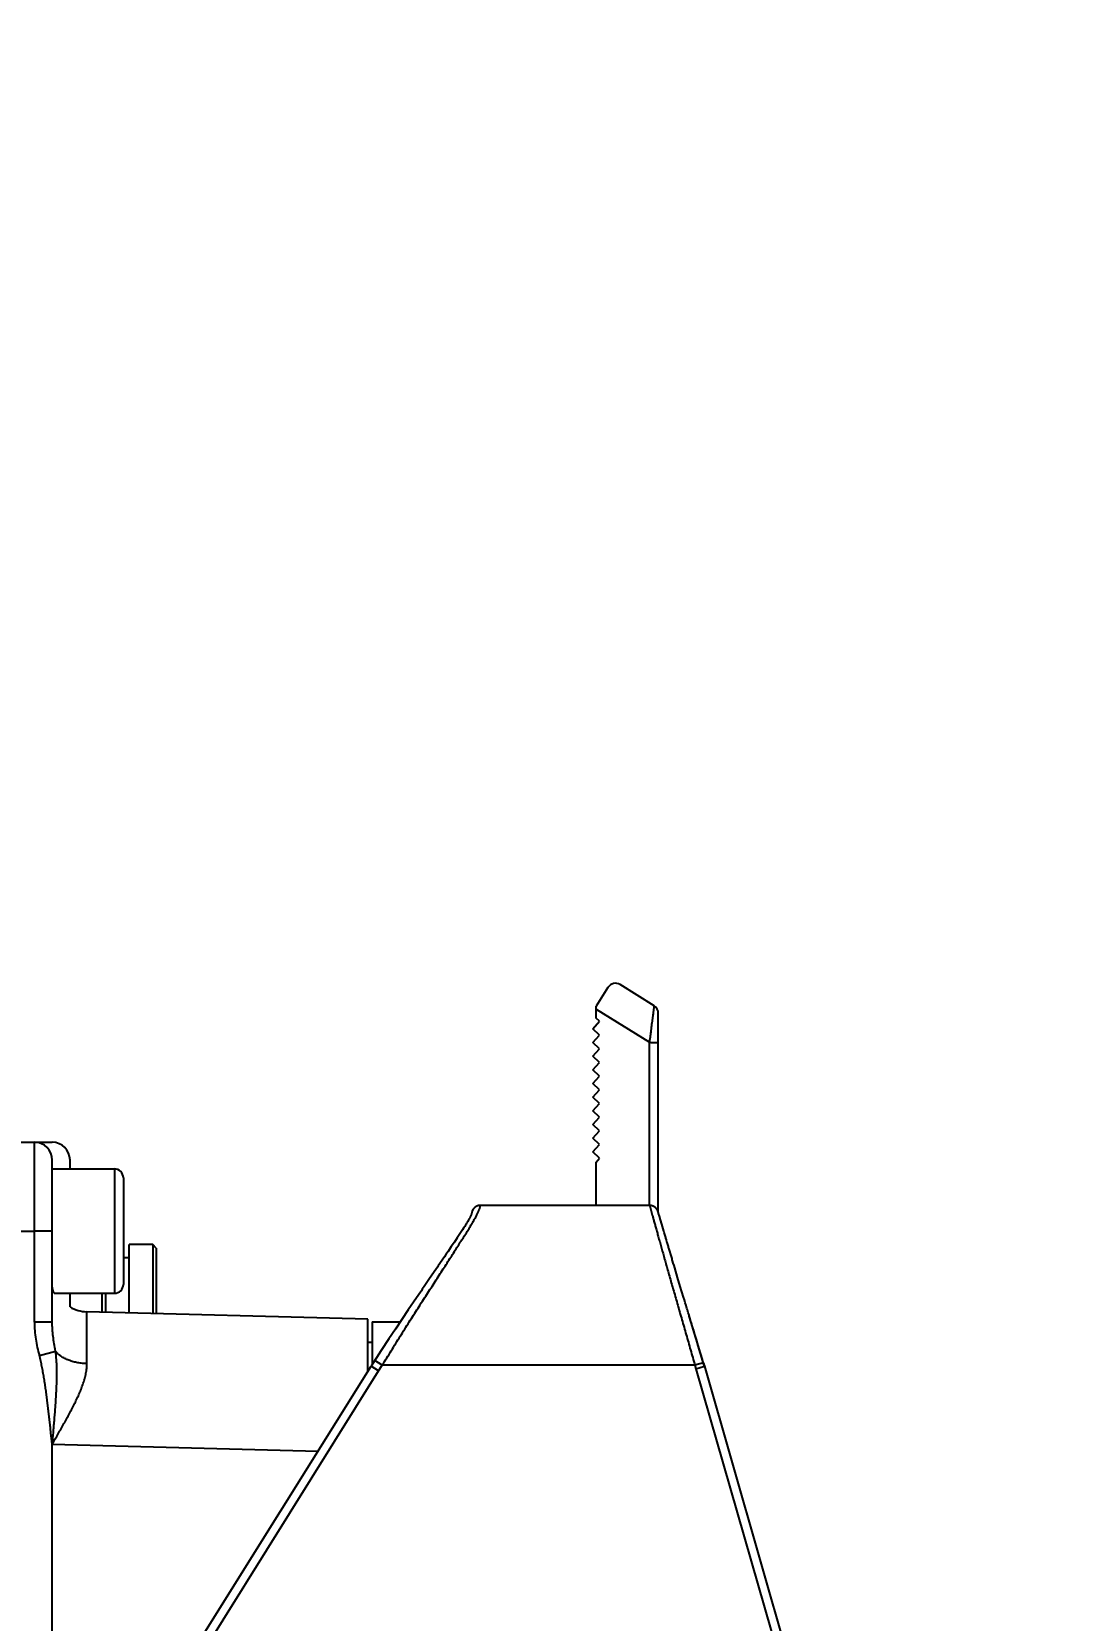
# Model space of a CAD drawing. Header units: millimetres. Extents: x 4086 to 8300, y 123 to 1549.
# Drawn here: x 7756.69 to 7771.37, y 1048.41 to 1070.76 of the extents above; entities that cross this region are included whole.
import ezdxf

# ---------------------------------------------------------------- set-up
doc = ezdxf.new("R2010")
doc.units = ezdxf.units.MM
for name, color, linetype in [('外形图', 7, 'Continuous'), ('尺寸标注', 7, 'Continuous'), ('运动范围', 7, 'Continuous')]:
    doc.layers.add(name, color=color, linetype=linetype)
doc.styles.add('思源黑', font='SourceHanSansCN-Normal.ttf')
doc.dimstyles.new('尺寸标注_1_4比例', dxfattribs={"dimtxt": 7, "dimasz": 6, "dimexe": 2, "dimexo": 1.5, "dimgap": 1, "dimtad": 1, "dimdec": 1, "dimlfac": 4, "dimdsep": 46, "dimtxsty": '思源黑', "dimcen": 0.09, "dimadec": 0, "dimazin": 0, "dimtp": 0.01, "dimtm": 0.01, "dimtfac": 1, "dimtdec": 1, "dimtofl": 0, "dimtmove": 0, "dimatfit": 3, "dimfxl": 1, "dimtolj": 1, "dimarcsym": 0})

# ---------------------------------------------------------------- blocks, each defined once
blk = doc.blocks.new('*D983')
at = {"layer": 'Defpoints', "color": 0}
for p in [(7737.954, 1108.508), (7756.117, 1021.008), (7954.12, 1021.008)]:
    blk.add_point(p, dxfattribs=at)
at = {"layer": '尺寸标注', "color": 0, "lineweight": -2}
for p, q in [((7739.454, 1108.508), (7956.12, 1108.508)), ((7954.12, 1102.508), (7954.12, 1027.008)), ((7757.617, 1021.008), (7956.12, 1021.008))]:
    blk.add_line(p, q, dxfattribs=at)
at = {"layer": '尺寸标注', "color": 0}
for points in [[(7955.12, 1102.508), (7953.12, 1102.508), (7954.12, 1108.508)], [(7953.12, 1027.008), (7955.12, 1027.008), (7954.12, 1021.008)]]:
    blk.add_solid(points, dxfattribs=at)
at = {"layer": '尺寸标注', "color": 0, "insert": (7949.491, 1064.758), "char_height": 7, "attachment_point": 5, "rotation": 90, "style": '思源黑'}
blk.add_mtext('\\A1;350', dxfattribs=at)
blk = doc.blocks.new('*D988')
at = {"layer": 'Defpoints', "color": 0}
for p in [(7845.965, 1108.508), (7727.9, 1017.2), (7727.9, 970.227)]:
    blk.add_point(p, dxfattribs=at)
at = {"layer": '尺寸标注', "color": 0, "lineweight": -2}
for p, q in [((7845.965, 1107.008), (7845.965, 968.227)), ((7727.9, 1015.7), (7727.9, 968.227)), ((7839.965, 970.227), (7733.9, 970.227))]:
    blk.add_line(p, q, dxfattribs=at)
at = {"layer": '尺寸标注', "color": 0}
for points in [[(7733.9, 971.227), (7733.9, 969.227), (7727.9, 970.227)], [(7839.965, 969.227), (7839.965, 971.227), (7845.965, 970.227)]]:
    blk.add_solid(points, dxfattribs=at)
at = {"layer": '尺寸标注', "color": 0, "insert": (7786.933, 974.856), "char_height": 7, "attachment_point": 5, "style": '思源黑'}
blk.add_mtext('\\A1;472.3', dxfattribs=at)

msp = doc.modelspace()

# ---------------------------------------------------------------- linework, layer by layer
at = {"layer": '外形图'}
for p, q in [((7764.7893, 1057.3118), (7764.6233, 1057.0462)), ((7765.4395, 1057.0529), (7764.9615, 1057.3516)), ((7764.6233, 1056.8811), (7764.6233, 1057.0462)), ((7764.6233, 1057.0083), (7765.3733, 1056.5396)), ((7765.4983, 1054.1471), (7765.4983, 1056.9469)), ((7764.5774, 1056.7308), (7764.6733, 1056.8352)), ((7764.6733, 1056.6427), (7764.5774, 1056.7308)), ((7764.6733, 1056.8352), (7764.6233, 1056.8811)), ((7764.5774, 1056.5383), (7764.6733, 1056.6427)), ((7764.6733, 1056.4502), (7764.5774, 1056.5383)), ((7765.3733, 1054.2456), (7765.3733, 1056.5396)), ((7764.5774, 1056.3458), (7764.6733, 1056.4502)), ((7764.6733, 1056.2577), (7764.5774, 1056.3458)), ((7764.5774, 1056.1533), (7764.6733, 1056.2577)), ((7764.6733, 1056.0652), (7764.5774, 1056.1533)), ((7764.5774, 1055.9608), (7764.6733, 1056.0652)), ((7764.6733, 1055.8727), (7764.5774, 1055.9608)), ((7764.5774, 1055.7683), (7764.6733, 1055.8727)), ((7764.6733, 1055.6802), (7764.5774, 1055.7683)), ((7764.5774, 1055.5758), (7764.6733, 1055.6802)), ((7764.6733, 1055.4877), (7764.5774, 1055.5758)), ((7764.5774, 1055.3833), (7764.6733, 1055.4877)), ((7764.6733, 1055.2952), (7764.5774, 1055.3833)), ((7756.1503, 1055.1331), (7756.9753, 1055.1331)), ((7756.7253, 1053.8829), (7756.7253, 1055.1331)), ((7764.5774, 1055.1908), (7764.6733, 1055.2952)), ((7764.6733, 1055.1027), (7764.5774, 1055.1908)), ((7764.5774, 1054.9983), (7764.6733, 1055.1027)), ((7764.6733, 1054.9102), (7764.5774, 1054.9983)), ((7764.6233, 1054.8558), (7764.6733, 1054.9102)), ((7756.9753, 1052.6005), (7756.9753, 1054.8831)), ((7756.9753, 1054.7581), (7757.8503, 1054.7581)), ((7757.2253, 1054.7581), (7757.2253, 1054.8831)), ((7757.8503, 1054.7581), (7757.8503, 1053.0081)), ((7764.6233, 1054.2456), (7764.6233, 1054.8558)), ((7757.9753, 1054.6331), (7757.9753, 1053.1331)), ((7762.9734, 1054.2432), (7762.9736, 1054.2432)), ((7765.3742, 1054.2456), (7762.998, 1054.2456)), ((7762.8103, 1054.0067), (7762.8027, 1053.994)), ((7762.8174, 1054.0185), (7762.8103, 1054.0067)), ((7762.8238, 1054.0295), (7762.8174, 1054.0185)), ((7762.8297, 1054.0398), (7762.8238, 1054.0295)), ((7762.8729, 1054.1342), (7762.8728, 1054.1337)), ((7762.873, 1054.1347), (7762.8729, 1054.1342)), ((7762.8731, 1054.1351), (7762.873, 1054.1347)), ((7762.8732, 1054.1356), (7762.8731, 1054.1351)), ((7762.8734, 1054.1366), (7762.8732, 1054.136)), ((7762.8732, 1054.136), (7762.8732, 1054.1356)), ((7762.8739, 1054.1397), (7762.8734, 1054.1366)), ((7762.8741, 1054.141), (7762.8739, 1054.1397)), ((7762.8743, 1054.142), (7762.8741, 1054.141)), ((7762.8745, 1054.1431), (7762.8743, 1054.142)), ((7762.8748, 1054.1443), (7762.8745, 1054.1431)), ((7765.4988, 1054.1454), (7765.4979, 1054.1484)), ((7765.4998, 1054.1423), (7765.4988, 1054.1454)), ((7765.5008, 1054.1388), (7765.4998, 1054.1423)), ((7765.5026, 1054.1324), (7765.5008, 1054.1388)), ((7765.5138, 1054.0931), (7765.5026, 1054.1324)), ((7765.5287, 1054.0415), (7765.5138, 1054.0931)), ((7765.5458, 1053.9828), (7765.5287, 1054.0415)), ((7756.9753, 1053.8831), (7756.7253, 1053.8829)), ((7756.7253, 1052.6009), (7756.7253, 1053.8823)), ((7762.6691, 1053.7871), (7762.6298, 1053.7283)), ((7762.698, 1053.8307), (7762.6691, 1053.7871)), ((7762.7246, 1053.8712), (7762.698, 1053.8307)), ((7762.743, 1053.8995), (7762.7246, 1053.8712)), ((7762.76, 1053.9259), (7762.743, 1053.8995)), ((7762.7757, 1053.9506), (7762.76, 1053.9259)), ((7762.7853, 1053.966), (7762.7757, 1053.9506)), ((7762.7943, 1053.9805), (7762.7853, 1053.966)), ((7762.8027, 1053.994), (7762.7943, 1053.9805)), ((7765.5754, 1053.883), (7765.5458, 1053.9828)), ((7765.5816, 1053.8623), (7765.5754, 1053.883)), ((7765.6123, 1053.7593), (7765.6051, 1053.7836)), ((7758.3878, 1053.6956), (7758.0553, 1053.6956)), ((7758.0553, 1052.7335), (7758.0553, 1053.6956)), ((7758.4378, 1053.6456), (7758.3878, 1053.6956)), ((7758.3878, 1053.6956), (7758.3878, 1052.7248)), ((7758.4378, 1053.6456), (7758.4378, 1052.7235)), ((7762.5869, 1053.6646), (7762.5408, 1053.5966)), ((7762.6298, 1053.7283), (7762.5869, 1053.6646)), ((7765.6729, 1053.5557), (7765.6599, 1053.5991)), ((7758.0553, 1053.5081), (7757.9753, 1053.5081)), ((7762.3677, 1053.3419), (7762.2828, 1053.2169)), ((7762.3912, 1053.3766), (7762.3677, 1053.3419)), ((7762.4029, 1053.3937), (7762.3912, 1053.3766)), ((7762.4912, 1053.5237), (7762.4029, 1053.3937)), ((7765.7188, 1053.4012), (7765.7092, 1053.4334)), ((7765.7286, 1053.3684), (7765.7188, 1053.4012)), ((7765.7695, 1053.2314), (7765.7286, 1053.3684)), ((7765.8076, 1053.1048), (7765.7695, 1053.2314)), ((7757.0139, 1053.0081), (7757.8503, 1053.0081)), ((7757.2253, 1052.8161), (7757.2253, 1053.0081)), ((7757.6728, 1053.0081), (7757.6728, 1052.7435)), ((7757.7228, 1053.0081), (7757.7228, 1052.7422)), ((7762.0967, 1052.9445), (7761.9812, 1052.7745)), ((7765.8533, 1052.9536), (7765.8076, 1053.1048)), ((7765.865, 1052.9149), (7765.8533, 1052.9536)), ((7765.8769, 1052.8757), (7765.865, 1052.9149)), ((7761.4128, 1052.6456), (7757.4622, 1052.749)), ((7761.9812, 1052.7745), (7761.8916, 1052.6411)), ((7765.8889, 1052.8363), (7765.8769, 1052.8757)), ((7765.901, 1052.7964), (7765.8889, 1052.8363)), ((7756.9753, 1052.6009), (7756.7253, 1052.6009)), ((7761.4128, 1051.9083), (7761.4128, 1052.6456)), ((7761.4753, 1052.6081), (7761.8695, 1052.6081)), ((7761.4753, 1052.6081), (7761.4753, 1052.0075)), ((7761.8007, 1052.5047), (7761.7092, 1052.3662)), ((7761.8916, 1052.6411), (7761.8007, 1052.5047)), ((7766.0084, 1052.4424), (7765.9955, 1052.4852)), ((7766.0215, 1052.3995), (7766.0084, 1052.4424)), ((7761.4128, 1052.3206), (7761.4753, 1052.3206)), ((7761.7092, 1052.3662), (7761.6024, 1052.2032)), ((7766.0345, 1052.3564), (7766.0215, 1052.3995)), ((7766.0607, 1052.2699), (7766.0345, 1052.3564)), ((7766.1398, 1052.0071), (7766.0607, 1052.2699)), ((7756.795, 1052.1318), (7757.0218, 1052.196)), ((7761.6024, 1052.2032), (7761.4594, 1051.9829)), ((7761.6165, 1051.9956), (7761.5116, 1052.0636)), ((7761.5655, 1051.9167), (7761.6165, 1051.9956)), ((7766.0128, 1051.9956), (7761.6165, 1051.9956)), ((7766.1325, 1052.0315), (7766.0128, 1051.9956)), ((7766.0128, 1051.9956), (7766.0274, 1051.947)), ((7766.1398, 1052.0071), (7766.1325, 1052.0315)), ((7766.1338, 1052.0273), (7766.1376, 1052.0148)), ((7766.1376, 1052.0148), (7766.1398, 1052.0071)), ((7766.1471, 1051.9829), (7766.1398, 1052.0071)), ((7766.1398, 1052.0071), (7766.1424, 1051.9986)), ((7766.1424, 1051.9986), (7766.1471, 1051.9829)), ((7758.8912, 1047.873), (7761.4594, 1051.9829)), ((7758.9973, 1047.8067), (7761.5655, 1051.9167)), ((7761.5654, 1051.9167), (7761.4594, 1051.9829)), ((7766.0274, 1051.947), (7766.1471, 1051.9829)), ((7766.0274, 1051.947), (7767.2261, 1047.7665)), ((7766.1471, 1051.9829), (7767.3463, 1047.801)), ((7756.9752, 1050.8875), (7760.7133, 1050.789))]:
    msp.add_line(p, q, dxfattribs=at)
for points in [[(7762.9977, 1054.2456), (7762.9963, 1054.2456), (7762.9937, 1054.2455), (7762.9912, 1054.2454), (7762.9887, 1054.2453), (7762.9861, 1054.2451), (7762.9835, 1054.2448), (7762.981, 1054.2445), (7762.9784, 1054.2441), (7762.9759, 1054.2437), (7762.9734, 1054.2432), (7762.9709, 1054.2427), (7762.9684, 1054.2421), (7762.9659, 1054.2415), (7762.9634, 1054.2408), (7762.961, 1054.2401), (7762.9586, 1054.2393), (7762.9562, 1054.2385), (7762.9539, 1054.2377), (7762.9515, 1054.2368), (7762.9492, 1054.2358), (7762.9469, 1054.2348), (7762.9446, 1054.2337), (7762.9423, 1054.2326), (7762.94, 1054.2314), (7762.9377, 1054.2302), (7762.9355, 1054.229), (7762.9332, 1054.2276), (7762.931, 1054.2263), (7762.9289, 1054.2249), (7762.9267, 1054.2235), (7762.9246, 1054.222), (7762.9226, 1054.2205), (7762.9206, 1054.2189), (7762.9186, 1054.2174), (7762.9167, 1054.2158), (7762.9148, 1054.2142), (7762.913, 1054.2126), (7762.9113, 1054.2109), (7762.9096, 1054.2093), (7762.9079, 1054.2076), (7762.9063, 1054.2059), (7762.9047, 1054.2042), (7762.9032, 1054.2024), (7762.9017, 1054.2007), (7762.9002, 1054.1989), (7762.8988, 1054.1971), (7762.8975, 1054.1953), (7762.8962, 1054.1935), (7762.8949, 1054.1917), (7762.8937, 1054.19), (7762.8926, 1054.1883), (7762.8915, 1054.1866), (7762.8905, 1054.1849), (7762.8896, 1054.1833), (7762.8887, 1054.1818), (7762.8878, 1054.1802), (7762.887, 1054.1788), (7762.8863, 1054.1774), (7762.8856, 1054.176), (7762.885, 1054.1747), (7762.8843, 1054.1734), (7762.8838, 1054.1722), (7762.8833, 1054.171), (7762.8828, 1054.1699), (7762.8823, 1054.1688), (7762.8819, 1054.1677), (7762.8814, 1054.1667), (7762.881, 1054.1657), (7762.8807, 1054.1647), (7762.8803, 1054.1638), (7762.88, 1054.1628), (7762.8796, 1054.1619), (7762.8793, 1054.161), (7762.879, 1054.1602), (7762.8787, 1054.1593), (7762.8785, 1054.1585), (7762.8782, 1054.1577), (7762.878, 1054.1569), (7762.8777, 1054.1561), (7762.8775, 1054.1553), (7762.8773, 1054.1545), (7762.8771, 1054.1538), (7762.8769, 1054.1531), (7762.8767, 1054.1523), (7762.8765, 1054.1516), (7762.8763, 1054.1509), (7762.8761, 1054.1502), (7762.8759, 1054.1495), (7762.8758, 1054.1488), (7762.8756, 1054.1481), (7762.8755, 1054.1475), (7762.8753, 1054.1468), (7762.8752, 1054.1462), (7762.875, 1054.1455), (7762.8748, 1054.1443)], [(7765.4979, 1054.1484), (7765.4974, 1054.1498), (7765.497, 1054.1512), (7765.4965, 1054.1526), (7765.496, 1054.154), (7765.4956, 1054.1554), (7765.4951, 1054.1568), (7765.4946, 1054.1582), (7765.4941, 1054.1596), (7765.4936, 1054.1609), (7765.4931, 1054.1621), (7765.4926, 1054.1633), (7765.4922, 1054.1645), (7765.4917, 1054.1656), (7765.4912, 1054.1667), (7765.4907, 1054.1678), (7765.4903, 1054.1689), (7765.4898, 1054.17), (7765.4893, 1054.1711), (7765.4888, 1054.1722), (7765.4882, 1054.1732), (7765.4877, 1054.1743), (7765.4872, 1054.1754), (7765.4866, 1054.1765), (7765.4861, 1054.1775), (7765.4855, 1054.1786), (7765.4849, 1054.1797), (7765.4843, 1054.1808), (7765.4837, 1054.1819), (7765.483, 1054.1829), (7765.4824, 1054.184), (7765.4817, 1054.1851), (7765.481, 1054.1863), (7765.4803, 1054.1874), (7765.4795, 1054.1885), (7765.4788, 1054.1897), (7765.478, 1054.1908), (7765.4772, 1054.192), (7765.4763, 1054.1932), (7765.4754, 1054.1944), (7765.4745, 1054.1956), (7765.4736, 1054.1968), (7765.4726, 1054.1981), (7765.4716, 1054.1993), (7765.4705, 1054.2006), (7765.4694, 1054.2019), (7765.4683, 1054.2032), (7765.4671, 1054.2045), (7765.4659, 1054.2059), (7765.4646, 1054.2072), (7765.4633, 1054.2086), (7765.462, 1054.2098), (7765.4607, 1054.2111), (7765.4595, 1054.2122), (7765.4581, 1054.2135), (7765.4567, 1054.2147), (7765.4552, 1054.216), (7765.4537, 1054.2173), (7765.452, 1054.2185), (7765.4504, 1054.2198), (7765.4486, 1054.2212), (7765.4468, 1054.2225), (7765.4449, 1054.2238), (7765.443, 1054.2251), (7765.4409, 1054.2263), (7765.4389, 1054.2276), (7765.4368, 1054.2289), (7765.4346, 1054.2301), (7765.4324, 1054.2313), (7765.4301, 1054.2324), (7765.4279, 1054.2335), (7765.4256, 1054.2346), (7765.4232, 1054.2356), (7765.4209, 1054.2366), (7765.4186, 1054.2375), (7765.4163, 1054.2383), (7765.414, 1054.2391), (7765.4117, 1054.2399), (7765.4093, 1054.2406), (7765.4069, 1054.2413), (7765.4044, 1054.2419), (7765.4019, 1054.2425), (7765.3994, 1054.243), (7765.3969, 1054.2435), (7765.3944, 1054.244), (7765.3918, 1054.2444), (7765.3892, 1054.2447), (7765.3866, 1054.245), (7765.3841, 1054.2452), (7765.3815, 1054.2454), (7765.3789, 1054.2455), (7765.3763, 1054.2456), (7765.3742, 1054.2456)], [(7762.8728, 1054.1337), (7762.8727, 1054.1331), (7762.8726, 1054.1328), (7762.8725, 1054.1324), (7762.8724, 1054.1321), (7762.8723, 1054.1317), (7762.8722, 1054.1313), (7762.8721, 1054.1308), (7762.872, 1054.1303), (7762.8718, 1054.1298), (7762.8717, 1054.1292), (7762.8715, 1054.1286), (7762.8713, 1054.128), (7762.8711, 1054.1273), (7762.8709, 1054.1266), (7762.8707, 1054.1258), (7762.8704, 1054.125), (7762.8702, 1054.1241), (7762.8699, 1054.1232), (7762.8695, 1054.1222), (7762.8692, 1054.1212), (7762.8688, 1054.1201), (7762.8684, 1054.1189), (7762.8679, 1054.1176), (7762.8675, 1054.1163), (7762.8669, 1054.1148), (7762.8663, 1054.1133), (7762.8656, 1054.1116), (7762.8649, 1054.1097), (7762.864, 1054.1076), (7762.863, 1054.1052), (7762.8619, 1054.1026), (7762.8606, 1054.0997), (7762.8592, 1054.0965), (7762.8577, 1054.0933), (7762.8562, 1054.0899), (7762.8544, 1054.0863), (7762.8526, 1054.0826), (7762.8507, 1054.0787), (7762.8486, 1054.0746), (7762.8465, 1054.0705), (7762.8443, 1054.0663), (7762.8421, 1054.0621), (7762.8398, 1054.0579), (7762.8375, 1054.0536), (7762.835, 1054.0492), (7762.8325, 1054.0446), (7762.8297, 1054.0398)], [(7765.5981, 1053.807), (7765.5848, 1053.8516), (7765.5816, 1053.8623)], [(7765.6051, 1053.7836), (7765.6016, 1053.7954), (7765.5981, 1053.807)], [(7762.5408, 1053.5966), (7762.5114, 1053.5535), (7762.4912, 1053.5237)], [(7765.6274, 1053.7085), (7765.6236, 1053.7215), (7765.6198, 1053.7343), (7765.6123, 1053.7593)], [(7765.6599, 1053.5991), (7765.6557, 1053.6134), (7765.6515, 1053.6274), (7765.6474, 1053.6413), (7765.6433, 1053.6551), (7765.6393, 1053.6687), (7765.6353, 1053.6821), (7765.6274, 1053.7085)], [(7765.7092, 1053.4334), (7765.6999, 1053.4649), (7765.6952, 1053.4804), (7765.6907, 1053.4958), (7765.6862, 1053.511), (7765.6817, 1053.526), (7765.6773, 1053.5409), (7765.6729, 1053.5557)], [(7762.2828, 1053.2169), (7762.2057, 1053.1039), (7762.1925, 1053.0846), (7762.1792, 1053.0651), (7762.1657, 1053.0455), (7762.1522, 1053.0256), (7762.0967, 1052.9445)], [(7765.9507, 1052.6327), (7765.9256, 1052.7153), (7765.9194, 1052.7358), (7765.9132, 1052.7561), (7765.9071, 1052.7763), (7765.901, 1052.7964)], [(7765.9762, 1052.5488), (7765.9698, 1052.5699), (7765.9634, 1052.5909), (7765.957, 1052.6119), (7765.9507, 1052.6327)], [(7765.9955, 1052.4852), (7765.989, 1052.5064), (7765.9762, 1052.5488)]]:
    msp.add_lwpolyline(points, dxfattribs=at)
for centre, radius, start, end in [((7764.8953, 1057.2456), 0.125, 58, 148), ((7765.3733, 1056.9469), 0.125, 0, 58), ((7756.7253, 1054.8831), 0.25, 0, 90), ((7756.9753, 1054.8831), 0.25, 0, 90), ((7757.8503, 1054.6331), 0.125, 0, 90), ((7762.9994, 1054.118), 0.128, 118.25182, 123.65953), ((7762.999, 1054.1187), 0.1272, 117.84678, 118.2471), ((7762.9981, 1054.1203), 0.1254, 112.50685, 117.85413), ((7762.9979, 1054.1193), 0.1264, 95.73001, 101.1096), ((7762.9979, 1054.1196), 0.126, 95.53486, 95.72875), ((7762.9978, 1054.1209), 0.1247, 90.02382, 95.54071), ((7757.8503, 1053.1331), 0.125, 270, 0), ((7757.4753, 1053.2489), 0.5, 239.98869, 268.4997), ((7540.7432, 984.137), 235.3933, 16.775293, 16.931073)]:
    msp.add_arc(centre, radius, start, end, dxfattribs=at)
for points, knots in [([(7765.4395, 1057.0529), (7765.4395, 1057.053), (7765.4393, 1057.0526), (7765.4392, 1057.0522), (7765.439, 1057.0513), (7765.4388, 1057.0501), (7765.4385, 1057.0486), (7765.4381, 1057.0467), (7765.4377, 1057.0444), (7765.4372, 1057.0407), (7765.4363, 1057.0352), (7765.4352, 1057.0277), (7765.4339, 1057.0188), (7765.4325, 1057.0087), (7765.431, 1056.9974), (7765.4293, 1056.985), (7765.4275, 1056.9715), (7765.4248, 1056.9516), (7765.4213, 1056.9246), (7765.4168, 1056.8899), (7765.412, 1056.8523), (7765.407, 1056.8124), (7765.4017, 1056.7703), (7765.3962, 1056.7264), (7765.3906, 1056.681), (7765.3829, 1056.6186), (7765.3771, 1056.5713), (7765.3733, 1056.5396)], [0, 0, 0, 0, 0.0003342, 0.0013298, 0.0030216, 0.0054078, 0.008483, 0.0122405, 0.0166737, 0.0217755, 0.0339564, 0.0487261, 0.066027, 0.0857841, 0.1078709, 0.132151, 0.1584885, 0.1867464, 0.24848, 0.3163497, 0.3896453, 0.4677162, 0.5499121, 0.6355825, 0.724077, 0.814745, 1, 1, 1, 1]), ([(7765.3733, 1056.5396), (7765.3809, 1056.5396), (7765.3962, 1056.5395), (7765.419, 1056.5391), (7765.4409, 1056.5383), (7765.4579, 1056.5374), (7765.47, 1056.5364), (7765.4775, 1056.5357), (7765.4839, 1056.535), (7765.4891, 1056.5342), (7765.4927, 1056.5335), (7765.4949, 1056.5329), (7765.4961, 1056.5325), (7765.4971, 1056.5321), (7765.4978, 1056.5317), (7765.4983, 1056.5312), (7765.4983, 1056.5309)], [0, 0, 0, 0, 0.1804603, 0.365088, 0.5428361, 0.7016637, 0.7705421, 0.8309564, 0.8821826, 0.923824, 0.9558255, 0.968293, 0.9784968, 0.9865438, 0.9926019, 1, 1, 1, 1]), ([(7761.6165, 1051.9956), (7761.6375, 1052.0299), (7761.6794, 1052.0984), (7761.7634, 1052.2348), (7761.8684, 1052.4037), (7761.9941, 1052.6036), (7762.1185, 1052.7991), (7762.2407, 1052.989), (7762.359, 1053.1722), (7762.4718, 1053.3475), (7762.5779, 1053.5131), (7762.662, 1053.6441), (7762.7247, 1053.7426), (7762.7681, 1053.8111), (7762.8086, 1053.8756), (7762.8459, 1053.9359), (7762.8798, 1053.9916), (7762.9096, 1054.0425), (7762.9352, 1054.0882), (7762.9532, 1054.1231), (7762.9651, 1054.1483), (7762.9725, 1054.1649), (7762.9788, 1054.18), (7762.984, 1054.1935), (7762.9882, 1054.2056), (7762.9916, 1054.216), (7762.9941, 1054.2249), (7762.9956, 1054.2312), (7762.9966, 1054.2356), (7762.9971, 1054.2382), (7762.9974, 1054.2404), (7762.9977, 1054.2422), (7762.9979, 1054.2436), (7762.9979, 1054.2446), (7762.9979, 1054.2451), (7762.9979, 1054.2454), (7762.9979, 1054.2456), (7762.9978, 1054.2456)], [0, 0, 0, 0, 0.0456125, 0.0911563, 0.1817622, 0.2712706, 0.3591253, 0.4447419, 0.5274702, 0.6065751, 0.6812669, 0.7506883, 0.7831081, 0.8138222, 0.8426898, 0.8695607, 0.8942686, 0.9166388, 0.9364928, 0.953673, 0.9612335, 0.9681039, 0.9742855, 0.97978, 0.9845929, 0.9887328, 0.99221, 0.9950341, 0.9962041, 0.9972142, 0.9980657, 0.9987602, 0.9992986, 0.9996817, 0.9998155, 0.9999115, 1, 1, 1, 1]), ([(7765.3741, 1054.2456), (7765.3743, 1054.2456), (7765.3746, 1054.2453), (7765.375, 1054.2448), (7765.3755, 1054.2438), (7765.3763, 1054.2419), (7765.3774, 1054.2387), (7765.379, 1054.2337), (7765.3808, 1054.2273), (7765.383, 1054.2195), (7765.3855, 1054.2104), (7765.3883, 1054.1998), (7765.3915, 1054.1879), (7765.3951, 1054.1747), (7765.3991, 1054.16), (7765.4051, 1054.1379), (7765.4136, 1054.1069), (7765.4249, 1054.0659), (7765.4378, 1054.0198), (7765.4521, 1053.9688), (7765.4678, 1053.913), (7765.4848, 1053.8527), (7765.503, 1053.7879), (7765.5296, 1053.6932), (7765.5655, 1053.5652), (7765.6116, 1053.401), (7765.6616, 1053.2241), (7765.7151, 1053.0363), (7765.7715, 1052.8392), (7765.8302, 1052.6349), (7765.8904, 1052.4249), (7765.9412, 1052.2473), (7765.9821, 1052.1038), (7766.0026, 1052.0317), (7766.0128, 1051.9956)], [0, 0, 0, 0, 0.0001786, 0.0004786, 0.0009197, 0.0015077, 0.0031321, 0.0053612, 0.0081984, 0.0116458, 0.0157036, 0.0203702, 0.0256432, 0.0315193, 0.0379949, 0.0450653, 0.0609702, 0.0791899, 0.0996699, 0.1223423, 0.1471349, 0.1739711, 0.2027713, 0.2334536, 0.3001215, 0.3732586, 0.4521098, 0.5358862, 0.6237735, 0.7149507, 0.8085954, 0.9038858, 0.9518914, 1, 1, 1, 1]), ([(7756.1503, 1053.8819), (7756.1982, 1053.882), (7756.2941, 1053.8821), (7756.4857, 1053.8824), (7756.6295, 1053.8824), (7756.7253, 1053.8823)], [0, 0, 0, 0, 0.25, 0.5, 1, 1, 1, 1]), ([(7756.9753, 1053.0961), (7756.9753, 1053.0893), (7756.9761, 1053.0764), (7756.9793, 1053.0585), (7756.9841, 1053.0433), (7756.9899, 1053.0308), (7756.9961, 1053.021), (7757.0017, 1053.0148), (7757.0059, 1053.0113), (7757.0088, 1053.0095), (7757.0114, 1053.0084), (7757.0131, 1053.0081), (7757.0139, 1053.0081)], [0, 0, 0, 0, 0.201865, 0.3803654, 0.5367724, 0.6718272, 0.7857173, 0.8781858, 0.9163477, 0.9491489, 0.976828, 1, 1, 1, 1]), ([(7757.4629, 1052.0193), (7757.4626, 1052.0732), (7757.4623, 1052.152), (7757.4619, 1052.2541), (7757.4616, 1052.3241), (7757.4614, 1052.3894), (7757.4612, 1052.4498), (7757.4611, 1052.505), (7757.4611, 1052.5549), (7757.461, 1052.5993), (7757.4611, 1052.6328), (7757.4611, 1052.6567), (7757.4612, 1052.6725), (7757.4612, 1052.6868), (7757.4613, 1052.6996), (7757.4614, 1052.711), (7757.4614, 1052.7209), (7757.4615, 1052.7282), (7757.4616, 1052.7333), (7757.4617, 1052.7366), (7757.4617, 1052.7395), (7757.4618, 1052.742), (7757.4618, 1052.7441), (7757.4619, 1052.7458), (7757.462, 1052.747), (7757.462, 1052.7478), (7757.4621, 1052.7482), (7757.4621, 1052.7486), (7757.4621, 1052.7488), (7757.4622, 1052.749), (7757.4622, 1052.749), (7757.4622, 1052.749)], [0, 0, 0, 0, 0.2215768, 0.3237541, 0.41979, 0.5093836, 0.5922344, 0.6680418, 0.7365052, 0.7973555, 0.8504504, 0.8740549, 0.8956792, 0.9153092, 0.9329312, 0.9485314, 0.9620959, 0.9736111, 0.9785958, 0.9830631, 0.9870113, 0.9904385, 0.9933433, 0.995724, 0.9975792, 0.9983093, 0.9989077, 0.9993743, 0.9997096, 0.999915, 1, 1, 1, 1]), ([(7756.7253, 1052.6009), (7756.7253, 1052.5611), (7756.7286, 1052.4818), (7756.7425, 1052.3637), (7756.7646, 1052.2468), (7756.7842, 1052.17), (7756.795, 1052.1318)], [0, 0, 0, 0, 0.2506195, 0.5000592, 0.7495621, 1, 1, 1, 1]), ([(7757.0218, 1052.196), (7757.0077, 1052.2639), (7756.9902, 1052.3654), (7756.9776, 1052.5008), (7756.9753, 1052.5675), (7756.9753, 1052.6005)], [0, 0, 0, 0, 0.509829, 0.7568095, 1, 1, 1, 1]), ([(7756.9752, 1050.8875), (7756.9693, 1050.9396), (7756.9605, 1051.0178), (7756.9488, 1051.122), (7756.9401, 1051.2001), (7756.9311, 1051.2782), (7756.9221, 1051.3564), (7756.9128, 1051.4344), (7756.9033, 1051.5125), (7756.8932, 1051.5905), (7756.8824, 1051.6684), (7756.8709, 1051.7462), (7756.8586, 1051.8238), (7756.8454, 1051.9014), (7756.8308, 1051.9786), (7756.8143, 1052.0555), (7756.8018, 1052.1065), (7756.795, 1052.1318)], [0, 0, 0, 0, 0.1249996, 0.1874995, 0.2499993, 0.3124991, 0.374999, 0.437499, 0.4999989, 0.562499, 0.6249991, 0.6874993, 0.7499994, 0.8124998, 0.8749998, 0.9375001, 1, 1, 1, 1]), ([(7756.9752, 1050.8875), (7757.0035, 1050.935), (7757.0454, 1051.0066), (7757.1003, 1051.1023), (7757.1541, 1051.1977), (7757.2191, 1051.3166), (7757.2806, 1051.4361), (7757.3264, 1051.5316), (7757.3583, 1051.6026), (7757.3873, 1051.6734), (7757.4127, 1051.7439), (7757.4341, 1051.814), (7757.4504, 1051.8833), (7757.4607, 1051.9517), (7757.4631, 1051.997), (7757.4629, 1052.0193)], [0, 0, 0, 0, 0.1334034, 0.199889, 0.2661216, 0.3974703, 0.5266703, 0.5901841, 0.6527902, 0.7143276, 0.7746215, 0.8334903, 0.8907542, 0.9462723, 1, 1, 1, 1]), ([(7756.9753, 1050.8867), (7756.9807, 1050.9418), (7756.9885, 1051.0244), (7756.9984, 1051.1346), (7757.0079, 1051.2447), (7757.0167, 1051.3547), (7757.0244, 1051.4647), (7757.0296, 1051.5471), (7757.0341, 1051.6294), (7757.0376, 1051.7116), (7757.0399, 1051.7935), (7757.0408, 1051.8752), (7757.0401, 1051.9566), (7757.0378, 1052.024), (7757.0346, 1052.0776), (7757.0304, 1052.1305), (7757.0259, 1052.17), (7757.0218, 1052.196)], [0, 0, 0, 0, 0.1264554, 0.1896531, 0.2528153, 0.3789954, 0.4419871, 0.5048867, 0.5676702, 0.6303131, 0.6927906, 0.7550632, 0.8170609, 0.878676, 0.90929, 0.9397373, 1, 1, 1, 1]), ([(7757.4629, 1052.0193), (7757.4417, 1052.0196), (7757.3989, 1052.022), (7757.3345, 1052.0306), (7757.2705, 1052.0449), (7757.2187, 1052.0619), (7757.1791, 1052.0784), (7757.1509, 1052.0919), (7757.1243, 1052.1067), (7757.0996, 1052.1227), (7757.0769, 1052.1398), (7757.05, 1052.1631), (7757.0322, 1052.1825), (7757.0218, 1052.1961)], [0, 0, 0, 0, 0.1292938, 0.2625059, 0.3970624, 0.5304267, 0.5957437, 0.6596455, 0.7217983, 0.7819219, 0.8398802, 0.8956008, 1, 1, 1, 1]), ([(7756.9752, 1031.1291), (7756.9752, 1034.4221), (7756.9754, 1039.3618), (7756.9753, 1045.9479), (7756.9752, 1049.241), (7756.9752, 1050.8875)], [0, 0, 0, 0, 0.5, 0.75, 1, 1, 1, 1])]:
    msp.add_open_spline(points, degree=3, knots=knots, dxfattribs=at)
at = {"layer": '运动范围'}
msp.add_arc((7715.4003, 1108.5081), 215.4751, 10, 225, dxfattribs=at)

# ---------------------------------------------------------------- dimensions: what is measured, and where the dimension line sits
at = {"layer": '尺寸标注'}
dim = msp.add_linear_dim(base=(7727.9003, 970.2266), p1=(7845.9651, 1108.5081), p2=(7727.9003, 1017.1997), dimstyle='尺寸标注_1_4比例', dxfattribs=at)
dim.commit()
dim.dimension.update_dxf_attribs({"geometry": '*D988', "text_midpoint": (7786.9327, 974.8557)})
dim = msp.add_linear_dim(base=(7954.1203, 1021.0081), p1=(7737.9541, 1108.5081), p2=(7756.1168, 1021.0081), angle=90, dimstyle='尺寸标注_1_4比例', dxfattribs=at)
dim.commit()
dim.dimension.update_dxf_attribs({"geometry": '*D983', "text_midpoint": (7954.1203, 1064.7581), "dimtype": 160})

doc.saveas('drawing.dxf')
